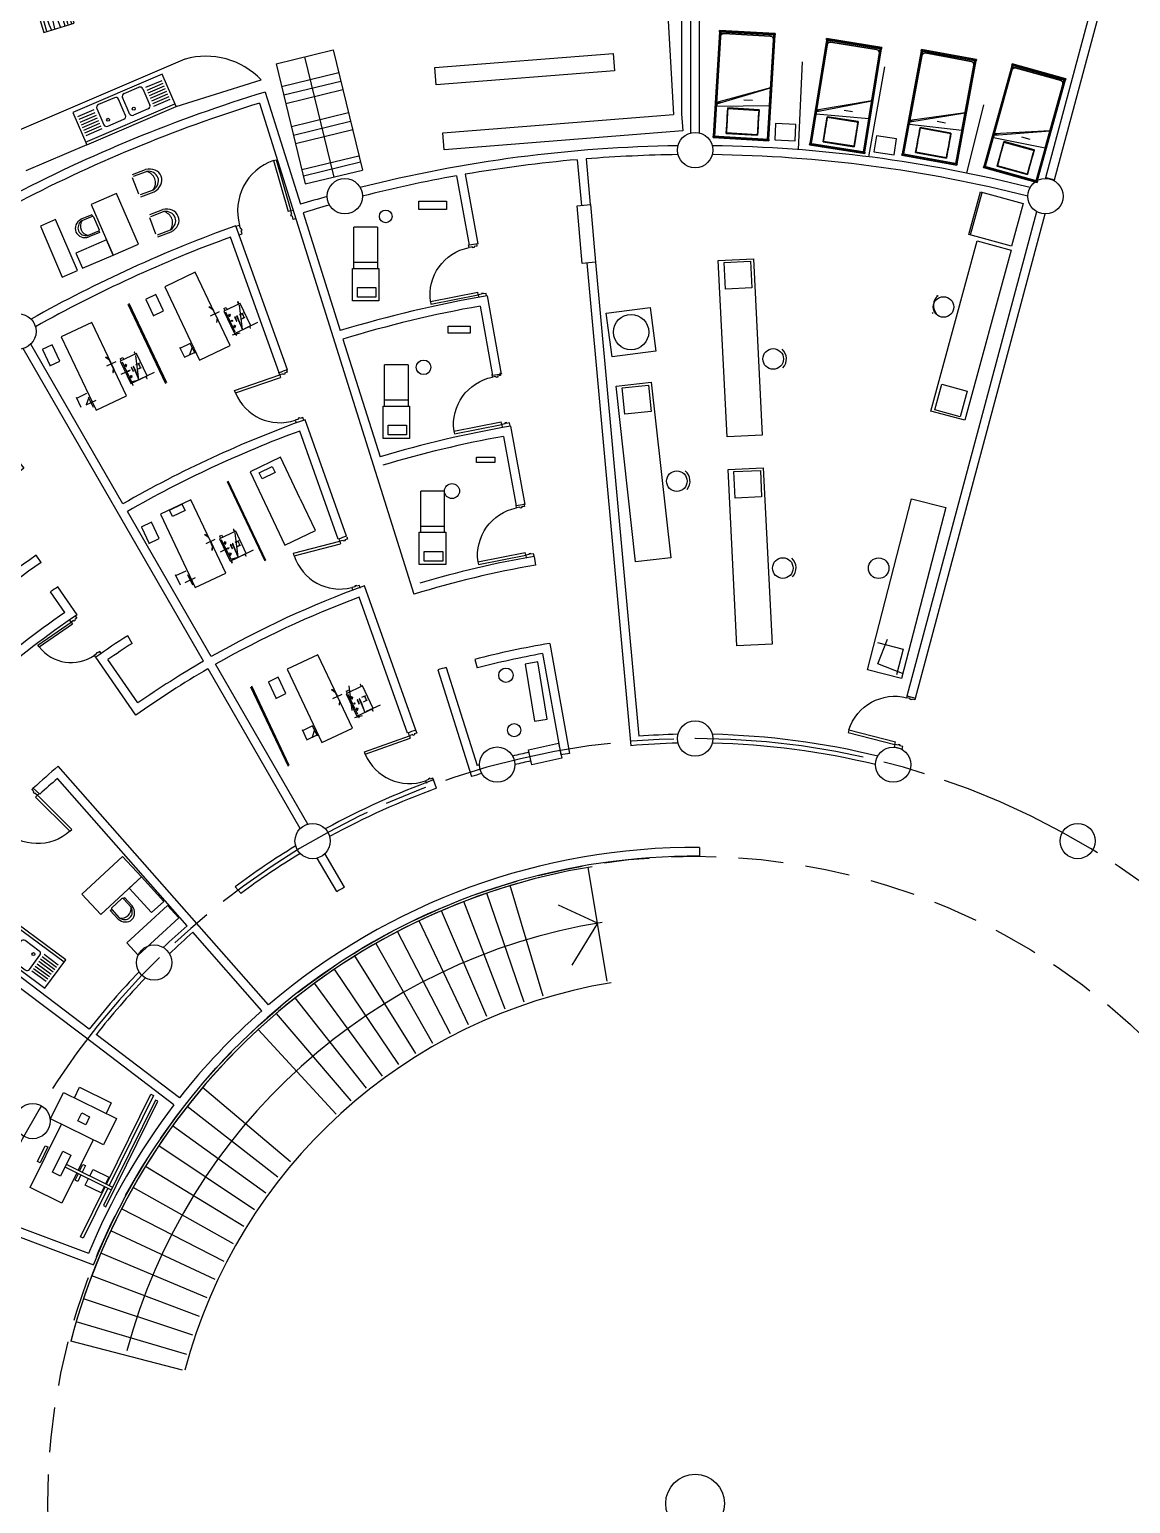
# Model space of a CAD drawing. Header units: millimetres. Extents: x 9 to 248, y 25 to 124.
# Drawn here: x 79.54 to 98.25, y 82.16 to 107.21 of the extents above; entities that cross this region are included whole.
import ezdxf

# ---------------------------------------------------------------- set-up
doc = ezdxf.new("R2010")
doc.units = ezdxf.units.MM
doc.header["$LTSCALE"] = 0.8
doc.header["$MEASUREMENT"] = 0
for name, pattern in [('0', [0]), ('ACAD_ISO08W100', [36, 24, -3, 6, -3]), ('DASHED2', [9.525, 6.35, -3.175])]:
    doc.linetypes.add(name, pattern=pattern)
for name, color, linetype in [('CANCELERIA', 30, 'Continuous'), ('COLUMNAS', 5, 'Continuous'), ('cortina', 2, 'ZIGZAG'), ('EJES', 1, 'ACAD_ISO08W100'), ('letrero', 4, 'Continuous'), ('MUEBLES', 2, 'Continuous'), ('MUROS', 6, 'Continuous')]:
    doc.layers.add(name, color=color, linetype=linetype)
doc.linetypes.add('ZIGZAG', pattern='A,0.00254,-5.08,[131,ltypeshp.shx,S=5.08,R=0,X=-5.08,Y=0],-10.16,[131,ltypeshp.shx,S=5.08,R=180,X=5.08,Y=0],-5.08', length=20.32254)

# ---------------------------------------------------------------- blocks, each defined once
blk = doc.blocks.new('COLUMNA')
at = {"layer": 'COLUMNAS', "ltscale": 0.15}
blk.add_circle((78.551, 72.792), 0.3, dxfattribs=at)
blk = doc.blocks.new('Bett')
at = {"linetype": '0'}
for p, q in [((-0.104, 0.473, 0.456), (0.25, -0.508, 0.456)), ((-0.079, 0.479, 0.456), (-0.079, 0.403, 0.456)), ((1.212, 0.429, 0.456), (1.212, -0.457, 0.456))]:
    blk.add_line(p, q, dxfattribs=at)
at = {"linetype": 'Continuous'}
blk.add_line((1.212, -0.445, 0.456), (1.212, 0.416, 0.456), dxfattribs=at)
blk.add_line((0, -0.027), (0, -0.185))
at = {"linetype": 'Continuous', "extrusion": (-2.44923e-16, -1, 6.12303e-17)}
for points, elevation in [([(-0.635, 0.512, 0.748983), (-0.635, 0.487, -0.748983)], -0.264), ([(-0.635, 0.487, 0.143522), (-0.18, 0.487, 6.967589)], -0.264), ([(-0.18, 0.512, 0.143522), (-0.635, 0.512, 6.967589)], -0.264), ([(-0.18, 0.487, 0.748983), (-0.18, 0.512, 0.143522)], -0.264), ([(-0.635, 0.512, 0.748983), (-0.635, 0.487, -0.748983)], 0.318), ([(-0.18, 0.512, 0.143522), (-0.635, 0.512, 6.967589)], 0.318), ([(-0.635, 0.487, 0.143522), (-0.18, 0.487, 6.967589)], 0.318), ([(-0.18, 0.487, 0.748983), (-0.18, 0.512, 0.143522)], 0.318)]:
    blk.add_lwpolyline(points, format="xyb", dxfattribs=dict(at, elevation=elevation))
at = {"linetype": 'Continuous'}
for points in [[(-0.737, 0.505, 0.81), (-0.712, 0.505, 0.81), (-0.712, 0.505), (-0.737, 0.505)], [(-0.737, -0.533, 0.81), (-0.737, 0.505, 0.81), (-0.737, 0.505), (-0.737, -0.533)], [(-0.737, -0.533), (-0.737, 0.505), (-0.712, 0.505), (-0.712, -0.533)], [(-0.712, 0.505, 0.81), (-0.737, 0.505, 0.81), (-0.737, -0.533, 0.81), (-0.712, -0.533, 0.81)], [(-0.712, 0.498, 0.405), (1.238, 0.498, 0.405), (1.238, 0.498, 0.203), (-0.712, 0.498, 0.203)], [(1.238, 0.498, 0.203), (1.238, 0.479, 0.203), (-0.712, 0.479, 0.203), (-0.712, 0.498, 0.203)], [(-0.712, 0.479, 0.405), (1.238, 0.479, 0.405), (1.238, 0.498, 0.405), (-0.712, 0.498, 0.405)], [(1.238, 0.479, 0.405), (-0.712, 0.479, 0.405), (-0.712, 0.479, 0.203), (1.238, 0.479, 0.203)], [(-0.079, 0.479, 0.456), (-0.148, 0.473, 0.456), (-0.079, -0.508, 0.456), (0.25, -0.508, 0.456)], [(1.238, 0.505), (1.238, 0.505, 0.506), (1.263, 0.505, 0.506), (1.263, 0.505)], [(1.238, 0.505), (1.263, 0.505), (1.263, -0.533), (1.238, -0.533)], [(1.263, -0.533, 0.506), (1.263, 0.505, 0.506), (1.238, 0.505, 0.506), (1.238, -0.533, 0.506)], [(1.263, 0.505), (1.263, 0.505, 0.506), (1.263, -0.533, 0.506), (1.263, -0.533)], [(-0.712, -0.533, 0.81), (-0.737, -0.533, 0.81), (-0.737, -0.533), (-0.712, -0.533)], [(-0.712, -0.508, 0.203), (-0.712, -0.508, 0.405), (1.238, -0.508, 0.405), (1.238, -0.508, 0.203)], [(-0.712, -0.508, 0.203), (1.238, -0.508, 0.203), (1.238, -0.527, 0.203), (-0.712, -0.527, 0.203)], [(1.238, -0.527, 0.405), (1.238, -0.508, 0.405), (-0.712, -0.508, 0.405), (-0.712, -0.527, 0.405)], [(1.238, -0.527, 0.203), (1.238, -0.527, 0.405), (-0.712, -0.527, 0.405), (-0.712, -0.527, 0.203)], [(1.263, -0.533), (1.263, -0.533, 0.506), (1.238, -0.533, 0.506), (1.238, -0.533)]]:
    blk.add_3dface(points, dxfattribs=at)
mesh = blk.add_polyface(dxfattribs=at)
corners = [(1.149, 0.479, 0.456), (1.149, 0.479, 0.38), (-0.079, 0.479, 0.456), (-0.079, 0.479, 0.38)]
mesh.append_faces([[corners[k] for k in face] for face in [(0, 1, 2)]], dxfattribs={"vtx1": -1})
mesh.append_faces([[corners[k] for k in face] for face in [(1, 3, 2)]], dxfattribs={"vtx2": -1})
mesh = blk.add_polyface(dxfattribs=at)
corners = [(1.212, 0.416, 0.38), (1.204, 0.448, 0.38), (1.204, 0.448, 0.456), (1.212, 0.416, 0.456), (1.181, 0.471, 0.38), (1.181, 0.471, 0.456), (1.149, 0.479, 0.456), (1.149, 0.479, 0.38)]
mesh.append_faces([[corners[k] for k in face] for face in [(2, 4, 5)]], dxfattribs={"vtx0": -1})
mesh.append_faces([[corners[k] for k in face] for face in [(5, 4, 6)]], dxfattribs={"vtx1": -1})
mesh.append_faces([[corners[k] for k in face] for face in [(0, 1, 2), (2, 3, 0), (2, 1, 4), (4, 7, 6)]], dxfattribs={"vtx2": -1})
mesh = blk.add_polyface(dxfattribs=at)
corners = [(1.212, 0.416, 0.38), (1.212, 0.416, 0.456), (1.212, -0.445, 0.456), (1.212, -0.445, 0.38)]
mesh.append_faces([[corners[k] for k in face] for face in [(0, 1, 2), (2, 3, 0)]], dxfattribs={"vtx2": -1})
mesh = blk.add_polyface(dxfattribs=at)
corners = [(-0.079, -0.508, 0.38), (1.149, -0.508, 0.38), (1.149, -0.508, 0.456), (-0.079, -0.508, 0.456)]
mesh.append_faces([[corners[k] for k in face] for face in [(0, 1, 2), (2, 3, 0)]], dxfattribs={"vtx2": -1})
mesh = blk.add_polyface(dxfattribs=at)
corners = [(1.212, -0.445, 0.456), (1.204, -0.476, 0.456), (1.204, -0.476, 0.38), (1.212, -0.445, 0.38), (1.181, -0.5, 0.456), (1.181, -0.5, 0.38), (1.149, -0.508, 0.38), (1.149, -0.508, 0.456)]
mesh.append_faces([[corners[k] for k in face] for face in [(4, 6, 5)]], dxfattribs={"vtx0": -1})
mesh.append_faces([[corners[k] for k in face] for face in [(0, 1, 2), (2, 3, 0), (4, 5, 2), (2, 1, 4), (4, 7, 6)]], dxfattribs={"vtx2": -1})
mesh = blk.add_polymesh((7, 7), dxfattribs=at)
for k, corner in enumerate([(-0.18, 0.264, 0.487), (-0.175, 0.264, 0.489), (-0.171, 0.264, 0.494), (-0.17, 0.264, 0.499), (-0.171, 0.264, 0.505), (-0.175, 0.264, 0.509), (-0.18, 0.264, 0.512), (-0.254, 0.264, 0.468), (-0.25, 0.264, 0.474), (-0.247, 0.264, 0.485), (-0.246, 0.264, 0.499), (-0.247, 0.264, 0.513), (-0.25, 0.264, 0.525), (-0.254, 0.264, 0.53), (-0.331, 0.264, 0.458), (-0.328, 0.264, 0.465), (-0.327, 0.264, 0.48), (-0.326, 0.264, 0.499), (-0.327, 0.264, 0.519), (-0.328, 0.264, 0.534), (-0.331, 0.264, 0.541), (-0.407, 0.264, 0.454), (-0.407, 0.264, 0.461), (-0.407, 0.264, 0.478), (-0.407, 0.264, 0.499), (-0.407, 0.264, 0.52), (-0.407, 0.264, 0.537), (-0.407, 0.264, 0.545), (-0.484, 0.264, 0.458), (-0.487, 0.264, 0.465), (-0.488, 0.264, 0.48), (-0.489, 0.264, 0.499), (-0.488, 0.264, 0.519), (-0.487, 0.264, 0.534), (-0.484, 0.264, 0.541), (-0.56, 0.264, 0.468), (-0.565, 0.264, 0.474), (-0.568, 0.264, 0.485), (-0.569, 0.264, 0.499), (-0.568, 0.264, 0.513), (-0.565, 0.264, 0.525), (-0.56, 0.264, 0.53), (-0.635, 0.264, 0.487), (-0.64, 0.264, 0.489), (-0.644, 0.264, 0.494), (-0.645, 0.264, 0.499), (-0.644, 0.264, 0.505), (-0.64, 0.264, 0.509), (-0.635, 0.264, 0.512)]):
    mesh.set_mesh_vertex(divmod(k, 7), corner)
mesh = blk.add_polymesh((2, 7), dxfattribs=at)
for k, corner in enumerate([(-0.635, -0.318, 0.512), (-0.64, -0.318, 0.509), (-0.644, -0.318, 0.505), (-0.645, -0.318, 0.499), (-0.644, -0.318, 0.494), (-0.64, -0.318, 0.489), (-0.635, -0.318, 0.487), (-0.635, 0.264, 0.512), (-0.64, 0.264, 0.509), (-0.644, 0.264, 0.505), (-0.645, 0.264, 0.499), (-0.644, 0.264, 0.494), (-0.64, 0.264, 0.489), (-0.635, 0.264, 0.487)]):
    mesh.set_mesh_vertex(divmod(k, 7), corner)
mesh = blk.add_polymesh((2, 7), dxfattribs=at)
for k, corner in enumerate([(-0.18, -0.318, 0.487), (-0.175, -0.318, 0.489), (-0.171, -0.318, 0.494), (-0.17, -0.318, 0.499), (-0.171, -0.318, 0.505), (-0.175, -0.318, 0.509), (-0.18, -0.318, 0.512), (-0.18, 0.264, 0.487), (-0.175, 0.264, 0.489), (-0.171, 0.264, 0.494), (-0.17, 0.264, 0.499), (-0.171, 0.264, 0.505), (-0.175, 0.264, 0.509), (-0.18, 0.264, 0.512)]):
    mesh.set_mesh_vertex(divmod(k, 7), corner)
mesh = blk.add_polymesh((7, 7), dxfattribs=at)
for k, corner in enumerate([(-0.18, -0.318, 0.487), (-0.175, -0.318, 0.489), (-0.171, -0.318, 0.494), (-0.17, -0.318, 0.499), (-0.171, -0.318, 0.505), (-0.175, -0.318, 0.509), (-0.18, -0.318, 0.512), (-0.254, -0.318, 0.468), (-0.25, -0.318, 0.474), (-0.247, -0.318, 0.485), (-0.246, -0.318, 0.499), (-0.247, -0.318, 0.513), (-0.25, -0.318, 0.525), (-0.254, -0.318, 0.53), (-0.331, -0.318, 0.458), (-0.328, -0.318, 0.465), (-0.327, -0.318, 0.48), (-0.326, -0.318, 0.499), (-0.327, -0.318, 0.519), (-0.328, -0.318, 0.534), (-0.331, -0.318, 0.541), (-0.407, -0.318, 0.454), (-0.407, -0.318, 0.461), (-0.407, -0.318, 0.478), (-0.407, -0.318, 0.499), (-0.407, -0.318, 0.52), (-0.407, -0.318, 0.537), (-0.407, -0.318, 0.545), (-0.484, -0.318, 0.458), (-0.487, -0.318, 0.465), (-0.488, -0.318, 0.48), (-0.489, -0.318, 0.499), (-0.488, -0.318, 0.519), (-0.487, -0.318, 0.534), (-0.484, -0.318, 0.541), (-0.56, -0.318, 0.468), (-0.565, -0.318, 0.474), (-0.568, -0.318, 0.485), (-0.569, -0.318, 0.499), (-0.568, -0.318, 0.513), (-0.565, -0.318, 0.525), (-0.56, -0.318, 0.53), (-0.635, -0.318, 0.487), (-0.64, -0.318, 0.489), (-0.644, -0.318, 0.494), (-0.645, -0.318, 0.499), (-0.644, -0.318, 0.505), (-0.64, -0.318, 0.509), (-0.635, -0.318, 0.512)]):
    mesh.set_mesh_vertex(divmod(k, 7), corner)
blk = doc.blocks.new('RX')
for p, q in [((0, -0.95), (0, 0)), ((0, 0), (0.05, 0)), ((0.05, 0), (0.05, -0.95)), ((0.586, -0.375), (1.186, -0.375)), ((0.586, -0.95), (0.586, -0.375)), ((1.186, -0.375), (1.186, -1.575)), ((-0.115, -0.65), (-0.115, -2.65)), ((-0.065, -0.65), (-0.115, -0.65)), ((-0.065, -2.65), (-0.065, -0.65)), ((0.811, -0.95), (-0.065, -0.95)), ((0.811, -1), (-0.065, -1)), ((0, -2.705), (0, -1)), ((0.05, -1), (0.05, -2.705)), ((0.064, -0.95), (0.064, -0.825)), ((0.064, -0.825), (0.364, -0.825)), ((0.064, -1.125), (0.064, -1)), ((0.364, -0.825), (0.364, -0.95)), ((0.364, -1), (0.364, -1.125)), ((0.506, -0.95), (0.506, -0.825)), ((0.506, -0.825), (0.556, -0.825)), ((0.506, -1.125), (0.506, -1)), ((0.556, -0.825), (0.556, -0.95)), ((0.556, -1), (0.556, -1.125)), ((0.586, -1.575), (0.586, -1)), ((0.811, -0.775), (0.961, -0.775)), ((0.811, -1.175), (0.811, -0.775)), ((0.961, -0.775), (0.961, -1.175)), ((1.22, -1.127), (1.22, -0.827)), ((1.22, -0.827), (1.27, -0.827)), ((1.27, -0.827), (1.27, -1.127)), ((0.364, -1.125), (0.064, -1.125)), ((0.556, -1.125), (0.506, -1.125)), ((0.961, -1.175), (0.811, -1.175)), ((1.27, -1.127), (1.22, -1.127)), ((0.39, -1.577), (1.39, -1.577)), ((0.39, -2.077), (0.39, -1.577)), ((0.811, -1.75), (0.961, -1.75)), ((0.811, -1.9), (0.811, -1.75)), ((0.961, -1.75), (0.961, -1.9)), ((1.39, -1.577), (1.39, -2.077)), ((0.961, -1.9), (0.811, -1.9)), ((1.39, -2.077), (0.39, -2.077)), ((0.586, -2.275), (0.586, -2.075)), ((1.186, -2.075), (1.186, -2.275)), ((1.186, -2.275), (0.586, -2.275)), ((-0.115, -2.65), (-0.065, -2.65)), ((0.05, -2.705), (0, -2.705))]:
    blk.add_line(p, q)
blk = doc.blocks.new('P1H0')
for p, q in [((0, 0.15), (0.05, 0.15)), ((0.05, 0), (0.1, 0)), ((0.05, -0.899), (0.05, 0)), ((0.1, -0.899), (0.1, 0)), ((1, 0.15), (0.95, 0.15)), ((0.1, -0.899), (0.05, -0.899))]:
    blk.add_line(p, q)
for points in [[(0.05, 0.15), (0.05, 0.096), (0.066, 0.096), (0.066, 0.064), (0.05, 0.064), (0.05, 0), (0, 0)], [(0.95, 0.15), (0.95, 0.096), (0.934, 0.096), (0.934, 0.064), (0.95, 0.064), (0.95, 0), (1, 0)]]:
    blk.add_lwpolyline(points)
blk.add_arc((0.05, 0), 0.9, 273.1847, 0)
blk = doc.blocks.new('escrit')
for p, q in [((0.75, 0.75), (-0.75, 0.75)), ((-0.75, 0.75), (-0.75, 0)), ((0.75, 0), (0.75, 0.75)), ((-0.75, 0), (0.75, 0)), ((0.3, 0), (0.3, -0.9)), ((0.75, 0), (0.3, 0)), ((0.75, -0.9), (0.75, 0)), ((-0.487, -0.098), (-0.487, -0.41)), ((-0.487, -0.098), (-0.441, -0.098)), ((-0.441, -0.105), (-0.441, -0.41)), ((-0.415, -0.075), (-0.035, -0.075)), ((-0.009, -0.098), (0.037, -0.098)), ((-0.009, -0.105), (-0.009, -0.41)), ((0.037, -0.098), (0.037, -0.407)), ((0.75, -1.05), (-0.75, -1.05)), ((-0.75, -1.05), (-0.75, -1.5)), ((0.3, -0.9), (0.75, -0.9)), ((0.75, -1.5), (0.75, -1.05)), ((-0.75, -1.5), (0.75, -1.5))]:
    blk.add_line(p, q)
for centre, major_axis, start_param, end_param in [((-0.415, -0.105), (0, 0.03), 0, 1.570796), ((-0.035, -0.105), (0, 0.03), 4.712389, 6.283185), ((-0.225, -0.373), (0, 0.302), 1.693833, 4.600285), ((-0.225, -0.202), (0, 0.323), 2.270248, 4.012938), ((-0.225, -0.343), (0, 0.256), 1.836941, 4.446244)]:
    blk.add_ellipse(centre, major_axis=major_axis, ratio=0.875, start_param=start_param, end_param=end_param)
blk = doc.blocks.new('p_lavat01')
for p, q in [((0, 0.825), (0, -0.825)), ((0.6, 0.825), (0, 0.825)), ((0.05, 0.825), (0.05, -0.825)), ((0.15, 0.775), (0.15, 0.475)), ((0.15, 0.775), (0.15, 0.475)), ((0.15, 0.775), (0.15, 0.475)), ((0.15, 0.775), (0.15, 0.475)), ((0.2, 0.775), (0.2, 0.475)), ((0.25, 0.775), (0.25, 0.475)), ((0.3, 0.775), (0.3, 0.475)), ((0.35, 0.775), (0.35, 0.475)), ((0.4, 0.775), (0.4, 0.475)), ((0.45, 0.775), (0.45, 0.475)), ((0.5, 0.775), (0.5, 0.475)), ((0.6, -0.825), (0.6, 0.825)), ((0.15, 0.375), (0.15, 0.075)), ((0.5, 0.425), (0.2, 0.425)), ((0.55, 0.075), (0.55, 0.375)), ((0.2, 0.025), (0.3, 0.025)), ((0.3, 0.025), (0.5, 0.025)), ((0.15, -0.375), (0.15, -0.1)), ((0.2, -0.05), (0.3, -0.05)), ((0.3, -0.05), (0.5, -0.05)), ((0.55, -0.1), (0.55, -0.375)), ((0.15, -0.775), (0.15, -0.475)), ((0.15, -0.775), (0.15, -0.475)), ((0.15, -0.775), (0.15, -0.475)), ((0.15, -0.775), (0.15, -0.475)), ((0.5, -0.425), (0.2, -0.425)), ((0.2, -0.775), (0.2, -0.475)), ((0.25, -0.775), (0.25, -0.475)), ((0.3, -0.775), (0.3, -0.475)), ((0.35, -0.775), (0.35, -0.475)), ((0.4, -0.775), (0.4, -0.475)), ((0.45, -0.775), (0.45, -0.475)), ((0.5, -0.775), (0.5, -0.475)), ((0, -0.825), (0.6, -0.825))]:
    blk.add_line(p, q)
for centre in [(0.25, 0.325), (0.25, -0.15)]:
    blk.add_circle(centre, 0.025)
for centre, start, end in [((0.2, 0.375), 90, 180), ((0.5, 0.375), 360, 90), ((0.2, 0.075), 180, 270), ((0.5, 0.075), 270, 0), ((0.2, -0.1), 90, 180), ((0.5, -0.1), 360, 90), ((0.2, -0.375), 180, 270), ((0.5, -0.375), 270, 0)]:
    blk.add_arc(centre, 0.05, start, end)
blk = doc.blocks.new('mesa')
at = {"layer": 'MUEBLES', "linetype": 'Continuous'}
blk.add_lwpolyline([(44.502, 91.993), (43.856, 92.64), (42.562, 91.348), (43.208, 90.701)], close=True, dxfattribs=at)
at = {"layer": 'MUEBLES', "linetype": 'ByBlock'}
for points in [[(43.906, 92.589), (43.81, 92.477), (43.68, 92.338), (43.535, 92.193), (43.398, 92.066), (43.242, 91.925), (43.08, 91.778), (42.952, 91.651), (42.812, 91.496), (42.727, 91.385), (42.642, 91.266)], [(42.701, 91.212), (42.764, 91.291), (42.823, 91.345), (42.956, 91.446), (43.069, 91.544), (43.174, 91.648), (43.331, 91.816), (43.48, 91.989), (43.582, 92.104), (43.794, 92.32), (43.949, 92.47), (43.993, 92.502)], [(44.052, 92.444), (43.929, 92.332), (43.779, 92.177), (43.631, 92.014), (43.479, 91.842), (43.362, 91.685), (43.29, 91.593), (43.191, 91.489), (43.074, 91.377), (42.937, 91.276), (42.868, 91.237), (42.82, 91.194), (42.782, 91.156), (42.774, 91.138)], [(42.871, 91.047), (42.942, 91.087), (43.001, 91.146), (43.062, 91.232), (43.123, 91.303), (43.217, 91.392), (43.349, 91.519), (43.543, 91.692), (43.708, 91.862), (43.865, 92.024), (44.031, 92.215), (44.147, 92.348)], [(44.261, 92.228), (44.116, 92.108), (43.898, 91.901), (43.654, 91.657), (43.392, 91.4), (43.262, 91.27), (43.232, 91.22), (43.203, 91.166), (43.175, 91.118), (43.13, 91.078), (43.077, 91.035), (42.987, 90.981), (42.944, 90.963)], [(43.041, 90.876), (43.127, 90.937), (43.194, 90.993), (43.239, 91.029), (43.297, 91.067), (43.376, 91.105), (43.424, 91.123), (43.455, 91.148), (43.465, 91.168), (43.458, 91.187), (43.448, 91.202), (43.419, 91.214), (43.397, 91.206), (43.386, 91.206), (43.374, 91.214), (43.364, 91.229), (43.368, 91.25), (43.399, 91.286), (43.486, 91.356), (43.69, 91.519), (43.898, 91.692), (44.073, 91.852), (44.223, 92.011), (44.338, 92.157)], [(44.434, 92.061), (44.261, 91.888), (44.065, 91.708), (43.864, 91.532), (43.704, 91.402), (43.631, 91.339), (43.603, 91.311), (43.592, 91.29), (43.594, 91.283), (43.607, 91.27), (43.62, 91.263), (43.632, 91.26), (43.642, 91.25), (43.647, 91.225), (43.635, 91.207), (43.602, 91.169), (43.513, 91.1), (43.381, 90.999), (43.239, 90.882), (43.157, 90.811), (43.132, 90.78)]]:
    blk.add_lwpolyline(points, dxfattribs=at)

msp = doc.modelspace()

# ---------------------------------------------------------------- linework, layer by layer
at = {"layer": 'cortina', "ltscale": 0.15}
for p, q in [((92.61, 105.167), (92.679, 106.659)), ((93.807, 105.044), (94.08, 106.576)), ((95.472, 104.767), (95.758, 105.926))]:
    msp.add_line(p, q, dxfattribs=at)
at = {"layer": 'EJES', "linetype": 'ACAD_ISO08W100', "ltscale": 0.15}
msp.add_arc((90.855, 82.159), 13, 285, 255, dxfattribs=at)
at = {"layer": 'letrero', "ltscale": 0.15}
msp.add_circle((90.855, 82.159), 0.5, dxfattribs=at)
at = {"layer": 'MUEBLES', "ltscale": 0.15}
for p, q in [((90.623, 109.881), (90.623, 105.777)), ((90.265, 109.566), (90.49, 105.767)), ((83.734, 106.624), (84.705, 106.861)), ((84.219, 106.743), (84.717, 104.702)), ((84.705, 106.861), (85.202, 104.821)), ((89.46, 106.802), (89.483, 106.509)), ((79.216, 105.433), (82.189, 106.708)), ((83.734, 106.624), (84.231, 104.584)), ((84.8, 106.472), (83.828, 106.236)), ((82.035, 105.899), (83.483, 106.355)), ((84.835, 106.327), (83.864, 106.09)), ((84.871, 106.181), (83.899, 105.944)), ((84.966, 105.792), (83.994, 105.555)), ((85.001, 105.646), (84.03, 105.41)), ((85.037, 105.501), (84.065, 105.264)), ((80.518, 105.249), (79.485, 104.806)), ((84.172, 104.827), (85.143, 105.064)), ((85.17, 104.954), (84.198, 104.718)), ((84.231, 104.584), (85.202, 104.821)), ((95.506, 103.724), (95.703, 104.448)), ((95.535, 103.717), (95.732, 104.44)), ((95.703, 104.448), (96.426, 104.251)), ((96.426, 104.251), (96.229, 103.527)), ((96.229, 103.527), (95.506, 103.724)), ((94.858, 100.725), (95.646, 103.619)), ((96.225, 103.461), (95.436, 100.567)), ((95.646, 103.619), (96.225, 103.461)), ((91.249, 103.284), (91.848, 103.313)), ((91.397, 100.288), (91.249, 103.284)), ((91.349, 103.248), (91.798, 103.27)), ((91.371, 102.798), (91.349, 103.248)), ((91.798, 103.27), (91.821, 102.821)), ((91.848, 103.313), (91.996, 100.317)), ((91.821, 102.821), (91.371, 102.798)), ((89.345, 102.389), (90.089, 102.487)), ((90.089, 102.487), (90.187, 101.744)), ((94.976, 102.667), (94.964, 102.688)), ((89.443, 101.646), (89.345, 102.389)), ((94.902, 102.394), (94.88, 102.381)), ((90.187, 101.744), (89.443, 101.646)), ((85.979, 101.509), (85.579, 101.509)), ((85.579, 100.809), (85.579, 101.509)), ((85.979, 101.509), (85.979, 100.809)), ((89.511, 101.146), (90.107, 101.213)), ((90.107, 101.213), (90.44, 98.231)), ((89.844, 98.165), (89.511, 101.146)), ((89.613, 101.117), (90.06, 101.166)), ((89.663, 100.669), (89.613, 101.117)), ((90.06, 101.166), (90.11, 100.719)), ((94.925, 100.746), (95.044, 101.18)), ((95.044, 101.18), (95.478, 101.062)), ((95.478, 101.062), (95.359, 100.628)), ((85.554, 100.809), (86.004, 100.809)), ((85.554, 100.259), (85.554, 100.809)), ((85.979, 100.909), (85.579, 100.909)), ((86.004, 100.809), (86.004, 100.259)), ((90.11, 100.719), (89.663, 100.669)), ((95.436, 100.567), (94.858, 100.725)), ((95.359, 100.628), (94.925, 100.746)), ((86.004, 100.259), (85.554, 100.259)), ((91.996, 100.317), (91.397, 100.288)), ((83.812, 99.939), (83.293, 99.693)), ((84.146, 99.234), (83.812, 99.939)), ((91.414, 99.731), (92.013, 99.76)), ((91.562, 96.734), (91.414, 99.731)), ((91.514, 99.695), (91.963, 99.717)), ((91.963, 99.717), (91.985, 99.268)), ((92.013, 99.76), (92.161, 96.764)), ((82.903, 99.525), (83.542, 98.177)), ((83.562, 98.187), (82.923, 99.534)), ((83.293, 99.693), (83.884, 98.446)), ((91.536, 99.245), (91.514, 99.695)), ((82.288, 99.216), (81.769, 98.97)), ((82.622, 98.512), (82.288, 99.216)), ((84.403, 98.693), (84.149, 99.229)), ((86.593, 99.365), (86.193, 99.365)), ((86.193, 98.665), (86.193, 99.365)), ((86.593, 99.365), (86.593, 98.665)), ((91.985, 99.268), (91.536, 99.245)), ((93.783, 96.328), (94.533, 99.233)), ((94.533, 99.233), (95.114, 99.083)), ((81.769, 98.97), (82.36, 97.724)), ((95.114, 99.083), (94.364, 96.178)), ((81.616, 98.834), (81.443, 98.752)), ((81.449, 98.752), (81.58, 98.475)), ((81.748, 98.557), (81.616, 98.834)), ((83.014, 98.712), (83.007, 98.709)), ((83.007, 98.709), (83.024, 98.675)), ((83.031, 98.678), (83.014, 98.712)), ((86.593, 98.765), (86.193, 98.765)), ((81.575, 98.475), (81.748, 98.557)), ((82.523, 98.62), (82.526, 98.624)), ((82.585, 98.577), (82.523, 98.62)), ((82.589, 98.581), (82.526, 98.624)), ((82.696, 98.543), (82.54, 98.47)), ((82.585, 98.577), (82.618, 98.507)), ((82.622, 98.512), (82.589, 98.581)), ((82.651, 98.436), (82.618, 98.507)), ((82.624, 98.506), (82.657, 98.437)), ((82.624, 98.506), (82.657, 98.437)), ((82.879, 97.97), (82.624, 98.506)), ((83.048, 98.686), (82.771, 98.555)), ((82.771, 98.555), (82.952, 98.174)), ((82.772, 98.598), (82.814, 98.617)), ((82.772, 98.598), (82.788, 98.563)), ((82.802, 98.544), (82.963, 98.205)), ((82.814, 98.617), (82.83, 98.583)), ((82.861, 98.485), (82.847, 98.479)), ((82.847, 98.479), (82.851, 98.472)), ((82.851, 98.472), (82.865, 98.478)), ((82.862, 98.502), (82.855, 98.499)), ((82.855, 98.499), (82.861, 98.485)), ((82.868, 98.488), (82.862, 98.502)), ((82.865, 98.478), (82.871, 98.464)), ((82.882, 98.495), (82.868, 98.488)), ((82.871, 98.464), (82.878, 98.468)), ((82.872, 98.482), (82.885, 98.488)), ((82.878, 98.468), (82.872, 98.482)), ((82.885, 98.488), (82.882, 98.495)), ((82.963, 98.455), (82.956, 98.451)), ((82.956, 98.451), (82.989, 98.382)), ((82.995, 98.386), (82.963, 98.455)), ((82.997, 98.471), (82.99, 98.468)), ((82.99, 98.468), (83.09, 98.24)), ((83.03, 98.402), (82.997, 98.471)), ((83.101, 98.52), (83.032, 98.488)), ((83.09, 98.24), (83.037, 98.655)), ((83.229, 98.305), (83.048, 98.686)), ((83.065, 98.418), (83.134, 98.451)), ((83.884, 98.446), (84.403, 98.693)), ((86.168, 98.665), (86.618, 98.665)), ((86.168, 98.115), (86.168, 98.665)), ((86.618, 98.665), (86.618, 98.115)), ((82.651, 98.436), (82.645, 98.361)), ((82.645, 98.361), (82.651, 98.361)), ((82.657, 98.437), (82.651, 98.361)), ((82.939, 98.401), (82.783, 98.327)), ((82.952, 98.295), (82.938, 98.288)), ((82.938, 98.288), (82.941, 98.281)), ((82.941, 98.281), (82.955, 98.288)), ((82.952, 98.312), (82.945, 98.309)), ((82.945, 98.309), (82.952, 98.295)), ((82.959, 98.298), (82.952, 98.312)), ((82.952, 98.174), (83.229, 98.305)), ((82.955, 98.288), (82.961, 98.274)), ((82.972, 98.305), (82.959, 98.298)), ((82.961, 98.274), (82.968, 98.277)), ((82.962, 98.291), (82.976, 98.298)), ((82.968, 98.277), (82.962, 98.291)), ((82.963, 98.205), (83.09, 98.24)), ((82.976, 98.298), (82.972, 98.305)), ((82.989, 98.382), (82.995, 98.386)), ((83.09, 98.24), (83.03, 98.402)), ((83.346, 98.361), (83.111, 98.249)), ((83.204, 98.294), (83.221, 98.259)), ((83.228, 98.262), (83.211, 98.297)), ((83.221, 98.259), (83.228, 98.262)), ((90.44, 98.231), (89.844, 98.165)), ((82.2, 98.006), (82.028, 97.922)), ((82.36, 97.724), (82.879, 97.97)), ((82.969, 98.182), (82.985, 98.148)), ((82.992, 98.151), (82.976, 98.185)), ((82.985, 98.148), (82.992, 98.151)), ((86.618, 98.115), (86.168, 98.115)), ((82.021, 97.945), (82.104, 97.772)), ((82.19, 97.813), (82.363, 97.895)), ((82.319, 97.768), (82.234, 97.94)), ((92.161, 96.764), (91.562, 96.734)), ((93.956, 96.791), (94.392, 96.678)), ((93.959, 96.43), (94.123, 96.849)), ((84.443, 96.583), (83.923, 96.337)), ((84.777, 95.878), (84.443, 96.583)), ((94.392, 96.678), (94.279, 96.242)), ((83.771, 96.201), (83.598, 96.119)), ((83.902, 95.924), (83.771, 96.201)), ((83.923, 96.337), (84.514, 95.09)), ((94.364, 96.178), (93.783, 96.328)), ((94.378, 96.266), (93.959, 96.43)), ((83.299, 96.039), (83.938, 94.691)), ((83.958, 94.701), (83.32, 96.049)), ((83.603, 96.119), (83.734, 95.842)), ((84.678, 95.986), (84.681, 95.991)), ((84.739, 95.944), (84.678, 95.986)), ((84.744, 95.948), (84.681, 95.991)), ((84.739, 95.944), (84.773, 95.873)), ((84.777, 95.878), (84.744, 95.948)), ((85.203, 96.053), (84.926, 95.921)), ((84.927, 95.964), (84.968, 95.984)), ((84.927, 95.964), (84.943, 95.93)), ((84.968, 95.984), (84.985, 95.949)), ((85.029, 95.637), (84.976, 96.053)), ((85.169, 96.079), (85.162, 96.076)), ((85.162, 96.076), (85.179, 96.041)), ((85.185, 96.045), (85.169, 96.079)), ((85.383, 95.672), (85.203, 96.053)), ((83.729, 95.842), (83.902, 95.924)), ((84.851, 95.91), (84.695, 95.836)), ((85.034, 95.337), (84.779, 95.873)), ((84.812, 95.804), (84.806, 95.728)), ((84.926, 95.921), (85.106, 95.541)), ((84.956, 95.911), (85.117, 95.571)), ((85.016, 95.852), (85.002, 95.845)), ((85.002, 95.845), (85.006, 95.838)), ((85.006, 95.838), (85.019, 95.845)), ((85.016, 95.869), (85.01, 95.866)), ((85.01, 95.866), (85.016, 95.852)), ((85.023, 95.855), (85.016, 95.869)), ((85.019, 95.845), (85.026, 95.831)), ((85.037, 95.862), (85.023, 95.855)), ((85.026, 95.848), (85.04, 95.855)), ((85.033, 95.834), (85.026, 95.848)), ((85.026, 95.831), (85.033, 95.834)), ((85.04, 95.855), (85.037, 95.862)), ((85.117, 95.822), (85.11, 95.818)), ((85.11, 95.818), (85.143, 95.749)), ((85.15, 95.752), (85.117, 95.822)), ((85.143, 95.749), (85.15, 95.752)), ((85.152, 95.838), (85.145, 95.835)), ((85.145, 95.835), (85.245, 95.606)), ((85.185, 95.769), (85.152, 95.838)), ((85.245, 95.606), (85.185, 95.769)), ((85.256, 95.887), (85.187, 95.854)), ((85.219, 95.785), (85.289, 95.818)), ((85.501, 95.728), (85.266, 95.616)), ((85.075, 95.517), (85.203, 95.552)), ((85.106, 95.662), (85.093, 95.655)), ((85.093, 95.655), (85.096, 95.648)), ((85.096, 95.648), (85.11, 95.655)), ((85.107, 95.679), (85.1, 95.675)), ((85.1, 95.675), (85.106, 95.662)), ((85.106, 95.541), (85.383, 95.672)), ((85.113, 95.665), (85.107, 95.679)), ((85.11, 95.655), (85.116, 95.641)), ((85.127, 95.671), (85.113, 95.665)), ((85.116, 95.641), (85.123, 95.644)), ((85.117, 95.658), (85.13, 95.664)), ((85.123, 95.644), (85.117, 95.658)), ((85.124, 95.549), (85.14, 95.514)), ((85.13, 95.664), (85.127, 95.671)), ((85.147, 95.518), (85.131, 95.552)), ((85.14, 95.514), (85.147, 95.518)), ((85.359, 95.661), (85.376, 95.626)), ((85.382, 95.629), (85.366, 95.664)), ((85.376, 95.626), (85.382, 95.629)), ((84.176, 95.312), (84.258, 95.139)), ((84.354, 95.373), (84.183, 95.288)), ((84.258, 95.139), (84.431, 95.221)), ((84.39, 95.307), (84.345, 95.18)), ((84.439, 95.201), (84.354, 95.373)), ((84.514, 95.09), (85.034, 95.337)), ((89.36, 91.034), (89.035, 92.97)), ((89.36, 91.034), (89.035, 92.97)), ((87.949, 90.677), (87.316, 92.532)), ((87.949, 90.677), (87.316, 92.532)), ((88.273, 90.781), (87.71, 92.659)), ((88.273, 90.781), (87.71, 92.659)), ((87.314, 90.433), (86.543, 92.233)), ((87.314, 90.433), (86.543, 92.233)), ((87.629, 90.561), (86.927, 92.39)), ((87.629, 90.561), (86.927, 92.39)), ((89.194, 92.02), (88.531, 92.329)), ((89.194, 92.02), (88.531, 92.329)), ((87.003, 90.293), (86.165, 92.062)), ((87.003, 90.293), (86.165, 92.062)), ((89.194, 92.02), (88.76, 91.308)), ((89.194, 92.02), (88.76, 91.308)), ((86.699, 90.142), (85.795, 91.878)), ((86.699, 90.142), (85.795, 91.878)), ((86.107, 89.805), (85.075, 91.467)), ((86.107, 89.805), (85.075, 91.467)), ((86.4, 89.979), (85.431, 91.679)), ((86.4, 89.979), (85.431, 91.679)), ((85.822, 89.62), (84.728, 91.241)), ((85.822, 89.62), (84.728, 91.241)), ((85.543, 89.424), (84.389, 91.003)), ((85.543, 89.424), (84.389, 91.003)), ((85.272, 89.218), (84.059, 90.752)), ((85.272, 89.218), (84.059, 90.752)), ((85.009, 89.002), (83.739, 90.489)), ((85.009, 89.002), (83.739, 90.489)), ((84.755, 88.776), (83.43, 90.214)), ((84.755, 88.776), (83.43, 90.214)), ((83.98, 87.967), (82.486, 89.228)), ((83.98, 87.967), (82.486, 89.228)), ((83.765, 87.703), (82.225, 88.907)), ((83.765, 87.703), (82.225, 88.907)), ((83.561, 87.431), (81.976, 88.577)), ((83.561, 87.431), (81.976, 88.577)), ((83.367, 87.152), (81.74, 88.237)), ((83.367, 87.152), (81.74, 88.237)), ((83.184, 86.866), (81.516, 87.888)), ((83.184, 86.866), (81.516, 87.888)), ((83.011, 86.572), (81.306, 87.531)), ((83.011, 86.572), (81.306, 87.531)), ((82.85, 86.272), (81.109, 87.167)), ((82.85, 86.272), (81.109, 87.167)), ((82.7, 85.967), (80.926, 86.795)), ((82.7, 85.967), (80.926, 86.795)), ((82.562, 85.655), (80.757, 86.416)), ((82.562, 85.655), (80.757, 86.416)), ((82.436, 85.339), (80.603, 86.031)), ((82.436, 85.339), (80.603, 86.031)), ((82.321, 85.018), (80.463, 85.64)), ((82.321, 85.018), (80.463, 85.64)), ((82.219, 84.692), (80.338, 85.244)), ((82.219, 84.692), (80.338, 85.244)), ((82.144, 84.423), (80.246, 84.916)), ((82.144, 84.423), (80.246, 84.916))]:
    msp.add_line(p, q, dxfattribs=at)
at = {"layer": 'MUEBLES'}
for p, q in [((81.295, 104.746), (81.517, 104.829)), ((81.312, 104.714), (81.532, 104.797)), ((81.4, 104.413), (81.297, 104.687)), ((81.429, 104.402), (81.649, 104.485)), ((81.436, 104.367), (81.661, 104.451)), ((81.587, 104.065), (81.809, 104.148)), ((81.692, 103.732), (81.589, 104.006)), ((81.604, 104.033), (81.824, 104.116)), ((81.721, 103.721), (81.941, 103.804)), ((81.728, 103.686), (81.953, 103.77)), ((85.456, 103.848), (85.056, 103.848)), ((85.056, 103.148), (85.056, 103.848)), ((85.456, 103.848), (85.456, 103.148)), ((85.456, 103.248), (85.056, 103.248)), ((82.362, 103.085), (81.843, 102.838)), ((82.696, 102.38), (82.362, 103.085)), ((85.031, 103.148), (85.481, 103.148)), ((85.031, 102.598), (85.031, 103.148)), ((85.481, 103.148), (85.481, 102.598)), ((81.843, 102.838), (82.434, 101.592)), ((81.218, 102.541), (81.857, 101.193)), ((81.878, 101.203), (81.239, 102.55)), ((81.69, 102.703), (81.517, 102.621)), ((81.522, 102.62), (81.654, 102.343)), ((81.822, 102.426), (81.69, 102.703)), ((82.597, 102.488), (82.6, 102.493)), ((82.659, 102.445), (82.597, 102.488)), ((82.663, 102.449), (82.6, 102.493)), ((83.122, 102.555), (82.845, 102.423)), ((82.846, 102.466), (82.887, 102.486)), ((82.846, 102.466), (82.862, 102.431)), ((82.887, 102.486), (82.904, 102.451)), ((83.088, 102.581), (83.081, 102.578)), ((83.081, 102.578), (83.098, 102.543)), ((83.105, 102.546), (83.088, 102.581)), ((83.164, 102.108), (83.111, 102.524)), ((83.303, 102.174), (83.122, 102.555)), ((85.481, 102.598), (85.031, 102.598)), ((80.603, 102.232), (80.084, 101.986)), ((80.937, 101.528), (80.603, 102.232)), ((81.648, 102.344), (81.822, 102.426)), ((82.77, 102.412), (82.614, 102.338)), ((82.659, 102.445), (82.692, 102.375)), ((82.696, 102.38), (82.663, 102.449)), ((82.953, 101.838), (82.698, 102.375)), ((82.731, 102.306), (82.725, 102.229)), ((82.845, 102.423), (83.026, 102.042)), ((82.876, 102.412), (83.036, 102.073)), ((82.935, 102.354), (82.921, 102.347)), ((82.921, 102.347), (82.925, 102.34)), ((82.925, 102.34), (82.939, 102.347)), ((82.936, 102.371), (82.929, 102.368)), ((82.929, 102.368), (82.935, 102.354)), ((82.942, 102.357), (82.936, 102.371)), ((82.939, 102.347), (82.945, 102.333)), ((82.956, 102.364), (82.942, 102.357)), ((82.945, 102.35), (82.959, 102.357)), ((82.952, 102.336), (82.945, 102.35)), ((82.945, 102.333), (82.952, 102.336)), ((82.959, 102.357), (82.956, 102.364)), ((83.037, 102.323), (83.03, 102.32)), ((83.03, 102.32), (83.062, 102.251)), ((83.069, 102.254), (83.037, 102.323)), ((83.062, 102.251), (83.069, 102.254)), ((83.071, 102.34), (83.064, 102.336)), ((83.064, 102.336), (83.164, 102.108)), ((83.104, 102.27), (83.071, 102.34)), ((83.164, 102.108), (83.104, 102.27)), ((83.175, 102.389), (83.106, 102.356)), ((83.139, 102.287), (83.208, 102.32)), ((83.42, 102.23), (83.185, 102.118)), ((80.084, 101.986), (80.675, 100.74)), ((82.994, 102.019), (83.122, 102.054)), ((83.026, 102.163), (83.012, 102.157)), ((83.012, 102.157), (83.015, 102.15)), ((83.015, 102.15), (83.029, 102.156)), ((83.026, 102.18), (83.019, 102.177)), ((83.019, 102.177), (83.026, 102.163)), ((83.032, 102.167), (83.026, 102.18)), ((83.026, 102.042), (83.303, 102.174)), ((83.029, 102.156), (83.035, 102.143)), ((83.046, 102.173), (83.032, 102.167)), ((83.035, 102.143), (83.042, 102.146)), ((83.036, 102.16), (83.05, 102.166)), ((83.042, 102.146), (83.036, 102.16)), ((83.043, 102.051), (83.059, 102.016)), ((83.05, 102.166), (83.046, 102.173)), ((83.066, 102.019), (83.05, 102.054)), ((83.059, 102.016), (83.066, 102.019)), ((83.302, 102.131), (83.285, 102.166)), ((83.295, 102.128), (83.302, 102.131)), ((79.932, 101.85), (79.758, 101.768)), ((79.764, 101.768), (79.895, 101.491)), ((80.063, 101.573), (79.932, 101.85)), ((81.33, 101.728), (81.323, 101.725)), ((81.323, 101.725), (81.339, 101.691)), ((81.346, 101.694), (81.33, 101.728)), ((82.095, 101.813), (82.177, 101.64)), ((82.273, 101.875), (82.102, 101.79)), ((82.177, 101.64), (82.351, 101.722)), ((82.31, 101.809), (82.264, 101.681)), ((82.358, 101.703), (82.273, 101.875)), ((82.434, 101.592), (82.953, 101.838)), ((79.89, 101.491), (80.063, 101.573)), ((80.838, 101.636), (80.841, 101.64)), ((80.9, 101.593), (80.838, 101.636)), ((80.904, 101.597), (80.841, 101.64)), ((81.011, 101.559), (80.855, 101.486)), ((80.9, 101.593), (80.933, 101.522)), ((80.937, 101.528), (80.904, 101.597)), ((80.967, 101.452), (80.933, 101.522)), ((80.94, 101.522), (80.972, 101.453)), ((80.94, 101.522), (80.972, 101.453)), ((81.194, 100.986), (80.94, 101.522)), ((80.972, 101.453), (80.966, 101.377)), ((81.363, 101.702), (81.086, 101.571)), ((81.086, 101.571), (81.267, 101.19)), ((81.087, 101.614), (81.129, 101.633)), ((81.087, 101.614), (81.104, 101.579)), ((81.117, 101.56), (81.278, 101.221)), ((81.129, 101.633), (81.145, 101.599)), ((81.177, 101.501), (81.163, 101.495)), ((81.163, 101.495), (81.166, 101.488)), ((81.166, 101.488), (81.18, 101.494)), ((81.177, 101.518), (81.17, 101.515)), ((81.17, 101.515), (81.177, 101.501)), ((81.183, 101.504), (81.177, 101.518)), ((81.18, 101.494), (81.186, 101.48)), ((81.197, 101.511), (81.183, 101.504)), ((81.186, 101.48), (81.193, 101.484)), ((81.187, 101.497), (81.201, 101.504)), ((81.193, 101.484), (81.187, 101.497)), ((81.201, 101.504), (81.197, 101.511)), ((81.278, 101.471), (81.271, 101.467)), ((81.271, 101.467), (81.304, 101.398)), ((81.311, 101.401), (81.278, 101.471)), ((81.312, 101.487), (81.306, 101.484)), ((81.306, 101.484), (81.405, 101.256)), ((81.345, 101.418), (81.312, 101.487)), ((81.416, 101.536), (81.347, 101.504)), ((81.405, 101.256), (81.352, 101.671)), ((81.544, 101.321), (81.363, 101.702)), ((81.38, 101.434), (81.449, 101.467)), ((80.967, 101.452), (80.961, 101.377)), ((80.961, 101.377), (80.966, 101.377)), ((81.254, 101.417), (81.099, 101.343)), ((81.267, 101.311), (81.253, 101.304)), ((81.253, 101.304), (81.256, 101.297)), ((81.256, 101.297), (81.27, 101.304)), ((81.267, 101.328), (81.26, 101.325)), ((81.26, 101.325), (81.267, 101.311)), ((81.274, 101.314), (81.267, 101.328)), ((81.267, 101.19), (81.544, 101.321)), ((81.27, 101.304), (81.277, 101.29)), ((81.288, 101.321), (81.274, 101.314)), ((81.277, 101.307), (81.291, 101.314)), ((81.284, 101.293), (81.277, 101.307)), ((81.277, 101.29), (81.284, 101.293)), ((81.278, 101.221), (81.405, 101.256)), ((81.291, 101.314), (81.288, 101.321)), ((81.304, 101.398), (81.311, 101.401)), ((81.405, 101.256), (81.345, 101.418)), ((81.661, 101.377), (81.426, 101.265)), ((81.52, 101.31), (81.536, 101.275)), ((81.543, 101.278), (81.526, 101.313)), ((81.536, 101.275), (81.543, 101.278)), ((80.337, 100.961), (80.419, 100.788)), ((80.515, 101.022), (80.343, 100.938)), ((80.551, 100.956), (80.505, 100.829)), ((80.634, 100.784), (80.549, 100.956)), ((80.675, 100.74), (81.194, 100.986)), ((81.284, 101.198), (81.301, 101.164)), ((81.308, 101.167), (81.291, 101.201)), ((81.301, 101.164), (81.308, 101.167)), ((80.505, 100.829), (80.678, 100.911))]:
    msp.add_line(p, q, dxfattribs=at)
at = {"layer": 'MUEBLES', "ltscale": 0.15}
for points in [[(89.483, 106.509), (86.456, 106.268), (86.432, 106.561), (89.46, 106.802)], [(90.623, 105.777), (90.623, 105.777), (90.647, 105.484), (86.593, 105.162), (86.57, 105.455), (90.49, 105.767)]]:
    msp.add_lwpolyline(points, dxfattribs=at)
for points in [[(92.566, 105.595), (92.223, 105.613), (92.209, 105.335), (92.552, 105.318)], [(86.16, 104.294), (86.63, 104.294), (86.63, 104.15), (86.16, 104.15)], [(88.85, 104.213), (89.076, 104.233), (89.161, 103.253), (88.934, 103.234)], [(86.656, 102.168), (87.035, 102.168), (87.035, 102.05), (86.656, 102.05)], [(85.639, 100.483), (85.952, 100.483), (85.952, 100.321), (85.639, 100.321)], [(83.447, 99.675), (83.67, 99.781), (83.719, 99.679), (83.496, 99.573)], [(87.14, 99.941), (87.453, 99.941), (87.453, 99.85), (87.14, 99.85)], [(81.921, 99.042), (82.135, 99.144), (82.188, 99.032), (81.974, 98.931)], [(86.253, 98.338), (86.566, 98.338), (86.566, 98.176), (86.253, 98.176)], [(87.967, 96.425), (88.124, 95.456), (88.339, 95.491), (88.182, 96.46)], [(88.022, 94.968), (88.535, 95.08), (88.591, 94.825), (88.078, 94.713)]]:
    msp.add_lwpolyline(points, close=True, dxfattribs=at)
at = {"layer": 'MUEBLES', "ltscale": 0.15, "elevation": -0.034}
msp.add_lwpolyline([(94.277, 105.35), (93.937, 105.402), (93.894, 105.128), (94.235, 105.076)], close=True, dxfattribs=at)
at = {"layer": 'MUEBLES'}
msp.add_lwpolyline([(85.116, 102.822), (85.429, 102.822), (85.429, 102.66), (85.116, 102.66)], close=True, dxfattribs=at)
for centre, radius in [((85.598, 104.033), 0.108), ((82.985, 102.257), 0.00958), ((81.227, 101.404), 0.00958)]:
    msp.add_circle(centre, radius, dxfattribs=at)
at = {"layer": 'MUEBLES', "ltscale": 0.15}
for centre, radius in [((95.075, 102.493), 0.175), ((89.766, 102.066), 0.3), ((92.181, 101.61), 0.175), ((86.24, 101.468), 0.124), ((90.544, 99.533), 0.175), ((86.723, 99.365), 0.128), ((82.912, 98.388), 0.00958), ((92.345, 98.056), 0.175), ((93.973, 98.054), 0.175), ((87.64, 96.235), 0.122), ((85.066, 95.755), 0.00958), ((87.78, 95.302), 0.113)]:
    msp.add_circle(centre, radius, dxfattribs=at)
for centre, radius, start, end in [((82.538, 105.435), 1.319, 44.2118, 105.3541), ((95.129, 102.519), 0.225, 130.8289, 220.8289), ((92.181, 101.61), 0.225, 317.8315, 47.8315), ((90.544, 99.533), 0.225, 321.3619, 51.3619), ((83.058, 98.457), 0.053, 339.0609, 71.6751), ((92.345, 98.056), 0.225, 317.8315, 47.8315), ((85.213, 95.824), 0.053, 339.0609, 71.6751), ((90.887, 82.127), 11, 99.3248, 165.314), ((90.887, 82.127), 11, 99.3248, 165.1981), ((90.855, 82.159), 10, 99.0955, 164.964), ((90.855, 82.159), 10, 99.0955, 164.964), ((90.887, 82.127), 9, 99.3296, 165.1981), ((90.887, 82.127), 9, 99.3296, 165.1981)]:
    msp.add_arc(centre, radius, start, end, dxfattribs=at)
at = {"layer": 'MUEBLES'}
for centre in [(83.132, 102.326), (81.373, 101.473)]:
    msp.add_arc(centre, 0.053, 339.0609, 71.6751, dxfattribs=at)
for centre, major_axis, start_param, end_param in [((81.564, 104.631), (-0.218, -0.082), 1.693833, 4.600285), ((81.542, 104.623), (-0.185, -0.069), 1.836941, 4.446244), ((81.44, 104.585), (-0.233, -0.087), 2.270248, 4.012938), ((81.856, 103.95), (-0.218, -0.082), 1.693833, 4.600285), ((81.834, 103.942), (-0.185, -0.069), 1.836941, 4.446244), ((81.732, 103.904), (-0.233, -0.087), 2.270248, 4.012938)]:
    msp.add_ellipse(centre, major_axis=major_axis, ratio=0.875, start_param=start_param, end_param=end_param, dxfattribs=at)
at = {"layer": 'MUROS', "ltscale": 0.15}
for p, q in [((90.78, 105.45), (90.78, 110.084)), ((90.93, 105.45), (90.93, 110.084)), ((96.96, 104.654), (98.194, 109.258)), ((96.815, 104.693), (98.01, 109.152)), ((83.549, 106.146), (84.15, 104.238)), ((83.451, 105.959), (86.078, 97.613)), ((88.853, 104.996), (88.924, 104.22)), ((89.003, 105.009), (89.073, 104.233)), ((86.802, 104.723), (87.015, 103.542)), ((86.95, 104.749), (87.163, 103.568)), ((96.811, 104.675), (96.815, 104.693)), ((96.815, 104.693), (96.96, 104.654)), ((96.956, 104.636), (96.96, 104.654)), ((84.195, 104.095), (84.826, 102.092)), ((94.455, 95.885), (96.66, 104.114)), ((94.6, 95.846), (96.805, 104.075)), ((83.926, 101.426), (83.053, 103.875)), ((83.785, 101.375), (82.962, 103.682)), ((89.013, 103.241), (89.76, 95.038)), ((89.161, 103.253), (89.896, 95.199)), ((87.201, 102.508), (87.413, 101.327)), ((87.322, 102.682), (87.561, 101.353)), ((82.503, 96.476), (79.435, 101.789)), ((81.133, 99.149), (79.565, 101.864)), ((84.871, 101.949), (85.501, 99.946)), ((84.933, 98.6), (84.228, 100.578)), ((87.72, 100.468), (87.959, 99.139)), ((84.792, 98.549), (84.138, 100.385)), ((87.599, 100.294), (87.812, 99.113)), ((82.633, 96.551), (81.208, 99.019)), ((79.743, 98.15), (79.658, 98.273)), ((88.119, 98.253), (88.145, 98.105)), ((80.353, 97.264), (80.026, 97.738)), ((86.109, 95.303), (85.236, 97.752)), ((80.145, 97.303), (79.903, 97.652)), ((85.968, 95.252), (85.145, 97.56)), ((81.29, 96.777), (81.214, 96.907)), ((88.384, 96.777), (88.721, 94.907)), ((81.35, 95.554), (80.67, 96.541)), ((81.388, 95.764), (80.878, 96.503)), ((87.109, 96.503), (87.154, 96.36)), ((88.263, 96.603), (88.573, 94.881)), ((84.145, 93.631), (82.578, 96.346)), ((84.275, 93.706), (82.708, 96.421)), ((86.484, 96.325), (87.054, 94.513)), ((86.627, 96.368), (87.153, 94.699)), ((80.559, 90.218), (72.713, 96.175)), ((94.453, 95.885), (94.6, 95.846)), ((94.232, 95.019), (94.379, 94.98)), ((83.608, 90.633), (80.034, 94.692)), ((82.223, 91.979), (80.02, 94.481)), ((86.461, 94.314), (86.411, 94.456)), ((79.719, 94.213), (79.609, 94.316)), ((84.895, 92.632), (84.565, 93.203)), ((90.93, 93.309), (90.93, 93.159)), ((84.765, 92.557), (84.435, 93.128)), ((83.139, 92.528), (83.039, 92.641)), ((83.495, 90.534), (82.322, 91.867)), ((80.467, 90.099), (79.371, 90.931)), ((82, 88.935), (80.467, 90.099)), ((82.092, 89.053), (80.678, 90.127)), ((79.143, 86.939), (80.548, 86.411)), ((79.143, 86.939), (80.548, 86.411)), ((79.087, 86.799), (80.632, 86.218))]:
    msp.add_line(p, q, dxfattribs=at)
at = {"layer": 'MUROS', "linetype": 'DASHED2', "ltscale": 0.15}
msp.add_circle((90.855, 82.159), 11, dxfattribs=at)
at = {"layer": 'MUROS', "ltscale": 0.15}
for centre, radius, start, end in [((90.855, 82.159), 25.075, 106.9394, 117.7716), ((90.855, 82.159), 24.925, 107.281, 117.7582), ((90.855, 82.159), 23.075, 90.7224, 104.2776), ((90.855, 82.159), 23.075, 75.7224, 89.2776), ((90.855, 82.159), 22.925, 95.0099, 99.8076), ((90.855, 82.159), 22.925, 90.7248, 94.635), ((90.855, 82.159), 22.925, 75.7248, 89.2752), ((90.855, 82.159), 22.925, 100.1825, 104.2752), ((90.855, 82.159), 23.075, 105.7224, 106.893), ((90.855, 82.159), 22.925, 105.7248, 106.8892), ((90.855, 82.159), 23.075, 109.7631, 119.2776), ((90.855, 82.159), 22.925, 110.1389, 119.2752), ((90.855, 82.159), 21.725, 99.7683, 100.1817), ((90.855, 82.159), 20.825, 99.7683, 106.8302), ((90.855, 82.159), 20.675, 100.1809, 106.8255), ((90.855, 82.159), 20.475, 109.7811, 110.2008), ((90.855, 82.159), 19.475, 99.7162, 100.1798), ((90.855, 82.159), 19.575, 109.7884, 119.7805), ((90.855, 82.159), 18.575, 99.7162, 106.7521), ((90.855, 82.159), 19.425, 110.2321, 119.7788), ((90.855, 82.159), 18.425, 100.1788, 106.7462), ((90.855, 82.159), 17.225, 99.6785, 100.1774), ((90.855, 82.159), 17.475, 109.8085, 110.3003), ((90.754, 82.132), 19.587, 124.5066, 130.6183), ((90.855, 82.159), 16.325, 99.6498, 106.6525), ((90.754, 82.132), 19.437, 124.506, 130.6126), ((90.855, 82.159), 16.175, 99.6448, 107.1763), ((90.754, 82.132), 18.937, 124.506, 124.9578), ((90.855, 82.159), 16.575, 109.8186, 119.7407), ((90.855, 82.159), 16.425, 110.3437, 119.7384), ((90.754, 82.132), 18.362, 124.5015, 136.1733), ((90.754, 82.132), 18.512, 124.9664, 130.5752), ((90.754, 82.132), 17.587, 122.8479, 124.9866), ((90.754, 82.132), 17.437, 122.8725, 124.4971), ((90.855, 82.159), 14.825, 99.5944, 104.6358), ((90.855, 82.159), 16.575, 120.2593, 124.8338), ((90.855, 82.159), 14.675, 100.1739, 104.6068), ((90.855, 82.159), 16.425, 120.2616, 125.3593), ((90.855, 82.159), 14.825, 106.5693, 107.1491), ((90.855, 82.159), 13.975, 109.8552, 110.4703), ((90.855, 82.159), 13.075, 91.2766, 94.2051), ((90.855, 82.159), 13.075, 76.2766, 88.7234), ((90.855, 82.159), 12.925, 91.284, 94.8585), ((90.855, 82.159), 12.925, 76.284, 88.716), ((90.754, 82.132), 16.512, 130.4802, 132.4513), ((90.855, 82.159), 13.075, 106.2766, 106.4481), ((90.855, 82.159), 13.075, 102.4724, 103.7234), ((90.855, 82.159), 12.925, 102.4711, 103.716), ((90.855, 82.159), 12.925, 99.5056, 100.1706), ((90.754, 82.132), 16.362, 130.9974, 132.411), ((90.855, 82.159), 13.075, 109.8713, 118.6778), ((90.855, 82.159), 12.925, 106.284, 107.1012), ((90.855, 82.159), 12.925, 109.8742, 118.6778), ((90.855, 82.159), 13.075, 121.3222, 126.7113), ((90.855, 82.159), 12.925, 121.3222, 126.6573), ((90.855, 82.159), 11.15, 89.6146, 130.5395), ((90.855, 82.159), 11, 89.6093, 158.3448), ((90.855, 82.159), 12.05, 119.6434, 120.3566), ((90.855, 82.159), 13.075, 131.3176, 133.7234), ((90.855, 82.159), 12.925, 131.3171, 133.716), ((90.855, 82.159), 13.075, 136.2766, 141.9515), ((90.855, 82.159), 12.925, 136.284, 141.9417), ((90.855, 82.159), 11.15, 131.3104, 141.8064), ((90.855, 82.159), 11.15, 142.5773, 157.5857)]:
    msp.add_arc(centre, radius, start, end, dxfattribs=at)

# ---------------------------------------------------------------- block references
at = {"layer": 'CANCELERIA', "ltscale": 0.15}
for p, xscale, yscale, zscale, rotation in [((84.034, 104.141), 1.005190898147414, 1.005190898147414, 1.005190898147414, 195.9080491458522), ((87.178, 102.654), -0.9101484349444484, 0.9101484349444484, 0.9101484349444484, 281.026396500331), ((83.783, 101.382), 0.9030137598020037, 0.9030137598020037, 0.9030137598020037, 288.9005643493614), ((87.578, 100.452), -0.9101484349444484, 0.9101484349444484, 0.9101484349444484, 281.026396500331), ((87.986, 98.23), -0.9101484349444484, 0.9101484349444484, 0.9101484349444484, 281.026396500331), ((84.808, 98.556), 0.9030137598020037, 0.9030137598020037, 0.9030137598020037, 284.4295827028599), ((80.232, 97.17), 0.7649163863886401, 0.7649163863886401, 0.7649163863886401, 304.6255613960536), ((94.238, 95.015), -0.9101484349444484, 0.9101484349444484, 0.9101484349444484, 255.5673330923251), ((85.984, 95.25), 0.9030137598020037, 0.9030137598020037, 0.9030137598020037, 289.6675213519108), ((79.712, 94.23), -0.9157793750232766, 0.9157793750232766, 0.9157793750232766, 45.04887356580073)]:
    msp.add_blockref('P1H0', p, dxfattribs=dict(at, xscale=xscale, yscale=yscale, zscale=zscale, rotation=rotation))
at = {"layer": 'COLUMNAS'}
for p, rotation in [((163.647, 26.608), 89.99999999999999), ((175.545, 47.341), 105), ((146.789, 9.661), 74.99999999999999), ((181.671, 70.446), 120), ((163.647, 16.608), 89.99999999999999), ((178.133, 37.681), 105), ((144.201, 0.001), 74.99999999999999), ((186.671, 61.786), 120), ((121.119, -11.006), 59.99999999999999), ((188.679, 87.279), 135), ((184.02, 112.423), 150)]:
    msp.add_blockref('COLUMNA', p, dxfattribs=dict(at, rotation=rotation))
at = {"layer": 'MUEBLES', "xscale": 0.593806876137593, "yscale": 0.593806876137593, "zscale": 0.593806876137593, "rotation": 241.8083319190175}
msp.add_blockref('mesa', (44.124, 156.256), dxfattribs=at)
at = {"layer": 'MUEBLES', "ltscale": 0.15}
for name, p, xscale, yscale, zscale, rotation in [('Bett', (91.66, 106.016, -0.416), 0.9129365618596819, 0.9129365618596819, 0.9129365618596819, 86.6214555985885), ('Bett', (93.362, 105.842, -0.74), 0.9129365618596819, 0.9129365618596819, 0.9129365618596819, 80.89340435309784), ('Bett', (94.945, 105.653, -0.45), 0.9129365618596819, 0.9129365618596819, 0.9129365618596819, 79.53004964199211), ('Bett', (96.377, 105.389, -0.416), 0.9129365618596819, 0.9129365618596819, 0.9129365618596819, 74.54189806020402), ('escrit', (80.779, 103.805), 0.6268377609252015, 0.6268377609252015, 0.6268377609252015, 293.2025118088723), ('escrit', (81.1, 92.488), 0.6268377609252015, 0.6268377609252015, 0.6268377609252015, 42.65284431629908)]:
    msp.add_blockref(name, p, dxfattribs=dict(at, xscale=xscale, yscale=yscale, zscale=zscale, rotation=rotation))
for p, rotation in [((81.277, 105.574), 113.2025118088723), ((79.499, 91.891), 233.559088309608)]:
    msp.add_blockref('p_lavat01', p, dxfattribs=dict(at, rotation=rotation))
at = {"layer": 'MUEBLES'}
for p, rotation in [((79.002, 100.914), 308.6707573421136), ((80.454, 86.668), 153.7750650411078)]:
    msp.add_blockref('RX', p, dxfattribs=dict(at, rotation=rotation))

doc.saveas('drawing.dxf')
